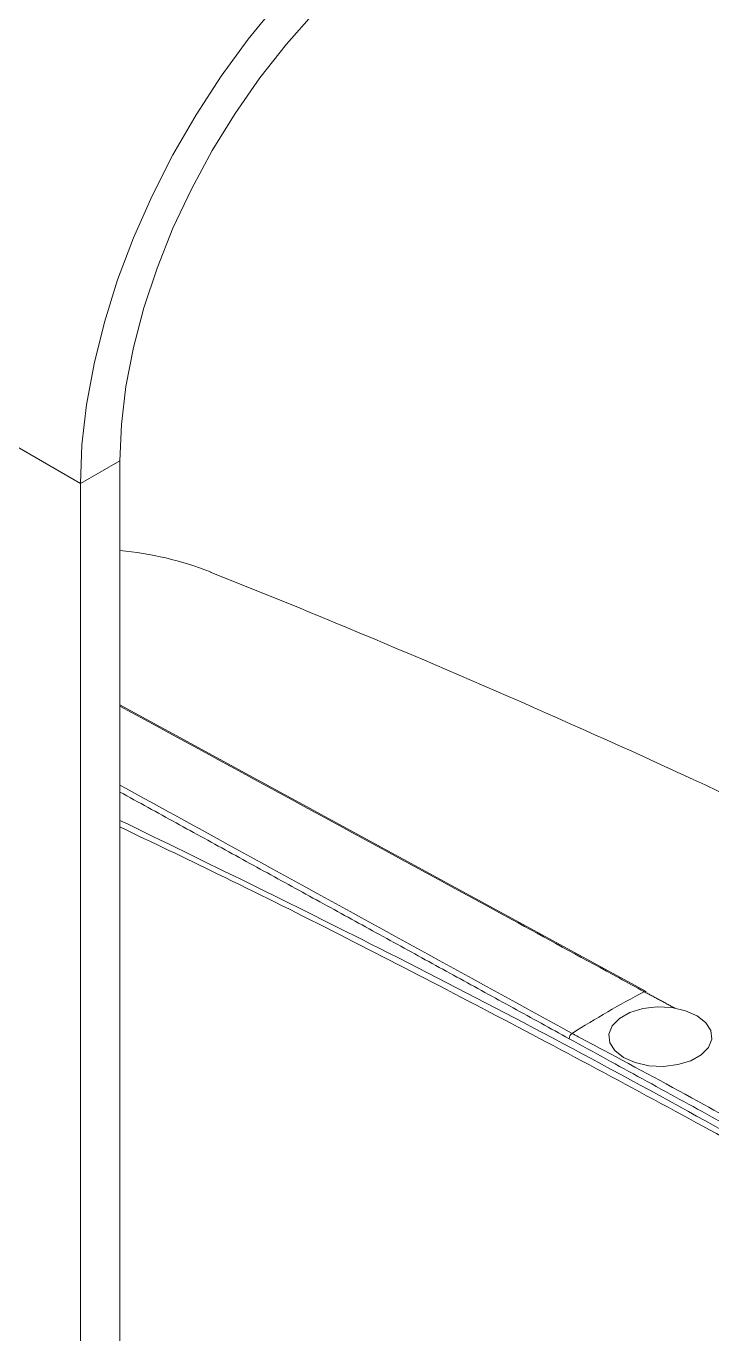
# Model space of a CAD drawing. Extents: x 11 to 120, y 2 to 94.
# Drawn here: x 18.651 to 20.961, y 76.931 to 81.339 of the extents above; entities that cross this region are included whole.
import ezdxf

# ---------------------------------------------------------------- set-up
doc = ezdxf.new("R2010")
doc.units = 0
doc.header["$MEASUREMENT"] = 0
doc.linetypes.add('SLD-Solid', pattern=[0])
doc.layers.add('OBJECT', color=7, linetype='CONTINUOUS')

msp = doc.modelspace()

# ---------------------------------------------------------------- linework, layer by layer
at = {"layer": 'OBJECT', "color": 7, "linetype": 'SLD-Solid', "lineweight": 15}
for p, q in [((18.8339, 79.7971), (17.95, 80.3074)), ((18.9669, 79.8738), (18.8339, 79.7971)), ((18.9669, 79.8738), (18.9669, 72.8371)), ((18.8339, 79.7971), (18.8339, 72.7357))]:
    msp.add_line(p, q, dxfattribs=at)
at = {"layer": 'OBJECT', "color": 7, "linetype": 'SLD-Solid', "lineweight": 15, "flags": 128}
for points in [[(20.0275, 81.8645), (19.9174, 81.795), (19.8082, 81.7144), (19.7009, 81.6233), (19.5963, 81.5225), (19.4955, 81.4128), (19.3992, 81.2953), (19.3082, 81.1708), (19.2234, 81.0405), (19.1454, 80.9055), (19.075, 80.7669), (19.0127, 80.6259), (18.9591, 80.4837), (18.9145, 80.3415), (18.8795, 80.2006), (18.8542, 80.0621), (18.839, 79.9272), (18.8339, 79.7971)], [(20.0275, 81.711), (19.9236, 81.645), (19.8206, 81.568), (19.7196, 81.4805), (19.6216, 81.3834), (19.5275, 81.2777), (19.4382, 81.1644), (19.3546, 81.0445), (19.2775, 80.9193), (19.2076, 80.7898), (19.1456, 80.6575), (19.0921, 80.5235), (19.0476, 80.3892), (19.0125, 80.2558), (18.9872, 80.1246), (18.972, 79.9968), (18.9669, 79.8738)], [(20.7404, 78.085), (19.4308, 78.7988), (18.9669, 79.0516)], [(20.9579, 77.9533), (20.9609, 77.9247), (20.9499, 77.8969), (20.9257, 77.872), (20.8903, 77.852), (20.8467, 77.8386), (20.7982, 77.8328), (20.7489, 77.8352), (20.7027, 77.8454), (20.6634, 77.8628), (20.6342, 77.8858), (20.6174, 77.9127), (20.6144, 77.9412), (20.6254, 77.9691), (20.6496, 77.994), (20.685, 78.014), (20.7287, 78.0274), (20.7771, 78.0332), (20.8264, 78.0308), (20.8726, 78.0205), (20.9119, 78.0032), (20.9411, 77.9801), (20.9579, 77.9533)]]:
    msp.add_lwpolyline(points, dxfattribs=at)
at = {"layer": 'OBJECT', "color": 7, "linetype": 'SLD-Solid', "lineweight": 15}
for centre, radius, start, end in [((18.8681, 78.4801), 1.0961, 68.4073, 84.8298), ((7.1279, 48.9881), 32.8386, 63.22805, 68.29786), ((22.1983, 75.2661), 3.1763, 117.4627, 122.5319), ((20.7374, 78.0782), 0.00738, 65.9613, 121.9175), ((20.7374, 78.0783), 0.00731, 65.5589, 122.1766), ((20.5031, 77.9253), 0.0228, 124.6317, 177.8083), ((20.503, 77.9255), 0.0225, 124.7847, 178.6208), ((20.4866, 77.9376), 0.0131, 241.2234, 241.9766), ((24.5846, 73.1464), 4.7523, 125.4631, 145.1492), ((24.5913, 73.1744), 4.6345, 125.35, 144.3055)]:
    msp.add_arc(centre, radius, start, end, dxfattribs=at)
for points, knots in [([(20.7335, 78.0845), (20.7264, 78.0883), (20.691, 78.1076), (20.5423, 78.1887), (19.9605, 78.5058), (19.407, 78.8075), (18.9669, 79.0474)], [0, 0, 0, 0, 0.012026, 0.060129, 0.252543, 1, 1, 1, 1]), ([(18.9669, 78.7806), (19.0762, 78.7206), (19.584, 78.4417), (20.0917, 78.1628), (20.4902, 77.944)], [0, 0, 0, 0, 0.215313, 1, 1, 1, 1]), ([(18.9669, 78.6621), (19.2578, 78.5204), (19.8957, 78.2095), (20.8314, 77.7152), (21.4756, 77.3485), (21.7723, 77.1795)], [0, 0, 0, 0, 0.311372, 0.682768, 1, 1, 1, 1]), ([(21.779, 77.1541), (21.7122, 77.1926), (21.3985, 77.3734), (20.8278, 77.6903), (20.0672, 78.0941), (19.4434, 78.4124), (19.0769, 78.5872), (18.9669, 78.6397)], [0, 0, 0, 0, 0.071261, 0.334588, 0.608439, 0.882419, 1, 1, 1, 1]), ([(20.4902, 77.944), (20.4972, 77.9403), (20.5325, 77.9215), (20.6807, 77.8423), (21.0011, 77.6691), (21.2932, 77.5055), (21.4725, 77.4051)], [0, 0, 0, 0, 0.021546, 0.107731, 0.452475, 1, 1, 1, 1])]:
    msp.add_open_spline(points, degree=3, knots=knots, dxfattribs=at)
for points in [[(20.4804, 77.9262), (18.9669, 78.7574)], [(20.8364, 78.0292), (20.7335, 78.0845)], [(21.4694, 77.3835), (20.4805, 77.9261)]]:
    msp.add_open_spline(points, degree=1, dxfattribs=at)

doc.saveas('drawing.dxf')
